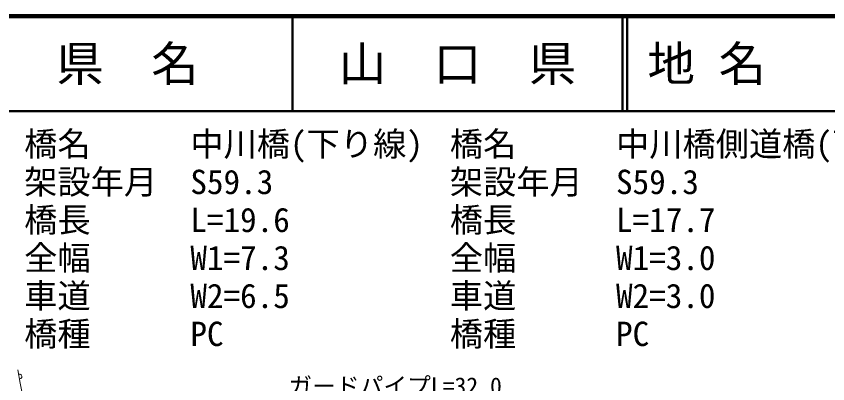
# Model space of a CAD drawing. Units: millimetres, scale not verified. Extents: x 40000 to 680000, y 20000 to 380000.
# Drawn here: x 303914 to 389366, y 341294 to 380000 of the extents above; entities that cross this region are included whole.
import ezdxf
from ezdxf.enums import TextEntityAlignment as Align

# ---------------------------------------------------------------- set-up
doc = ezdxf.new("R2010")
doc.units = ezdxf.units.MM
doc.header["$LTSCALE"] = 1000
for name, color, linetype, lineweight in [('M-BGD', 7, 'Continuous', 13), ('M-STR-HTXT', 7, 'Continuous', 13), ('M-TTL', 2, 'Continuous', 140), ('M-TTL-LINE', 7, 'Continuous', 50)]:
    doc.layers.add(name, color=color, linetype=linetype, lineweight=lineweight)
doc.layers.add('M-TTL-TXT', color=7, linetype='Continuous')
doc.styles.add('ＭＳ ゴシック', font='')
doc.styles.get('ＭＳ ゴシック').set_extended_font_data('MS Gothic')

msp = doc.modelspace()

# ---------------------------------------------------------------- linework, layer by layer
at = {"layer": 'M-BGD'}
for p, q in [((304344, 341354), (304084, 342750)), ((304604, 339958), (304344, 341354))]:
    msp.add_line(p, q, dxfattribs=at)
msp.add_arc((304270, 342062), 243, 267.08861, 114.01284, dxfattribs=at)
at = {"layer": 'M-TTL'}
msp.add_line((680000, 380000), (40000, 380000), dxfattribs=at)
at = {"layer": 'M-TTL-LINE'}
for p, q in [((333000, 380000), (333000, 370000)), ((367750, 380000), (367750, 370000)), ((368250, 380000), (368250, 370000)), ((40000, 370000), (680000, 370000))]:
    msp.add_line(p, q, dxfattribs=at)

# ---------------------------------------------------------------- texts
at = {"layer": 'M-STR-HTXT', "style": 'ＭＳ ゴシック'}
for s, p in [('橋名\u3000\u3000\u3000中川橋(下り線)', (304749, 367835)), ('橋名\u3000\u3000\u3000中川橋側道橋(下り線)', (349568, 367835)), ('架設年月\u3000S59.3', (304749, 363835)), ('架設年月\u3000S59.3', (349568, 363835)), ('橋長\u3000\u3000\u3000L=19.6', (304749, 359835)), ('橋長\u3000\u3000\u3000L=17.7', (349568, 359835)), ('全幅\u3000\u3000\u3000W1=7.3', (304749, 355835)), ('全幅\u3000\u3000\u3000W1=3.0', (349568, 355835)), ('車道\u3000\u3000\u3000W2=6.5', (304749, 351835)), ('車道\u3000\u3000\u3000W2=3.0', (349568, 351835)), ('橋種\u3000\u3000\u3000PC', (304749, 347835)), ('橋種\u3000\u3000\u3000PC', (349568, 347835))]:
    msp.add_text(s, height=2566, dxfattribs=at).set_placement(p, align=Align.TOP_LEFT)
msp.add_text('ガードパイプL=32.0', height=1833, dxfattribs=at).set_placement((343808, 341050), align=Align.MIDDLE_CENTER)
at = {"layer": 'M-TTL-TXT', "style": 'ＭＳ ゴシック'}
for s, p in [('県\u3000名', (315625, 375000)), ('山\u3000口\u3000県', (350375, 375000))]:
    msp.add_text(s, height=3666, dxfattribs=at).set_placement(p, align=Align.MIDDLE_CENTER)
msp.add_text('地 名', height=3666, dxfattribs=at).set_placement((370380, 375000), align=Align.MIDDLE_LEFT)

doc.saveas('drawing.dxf')
